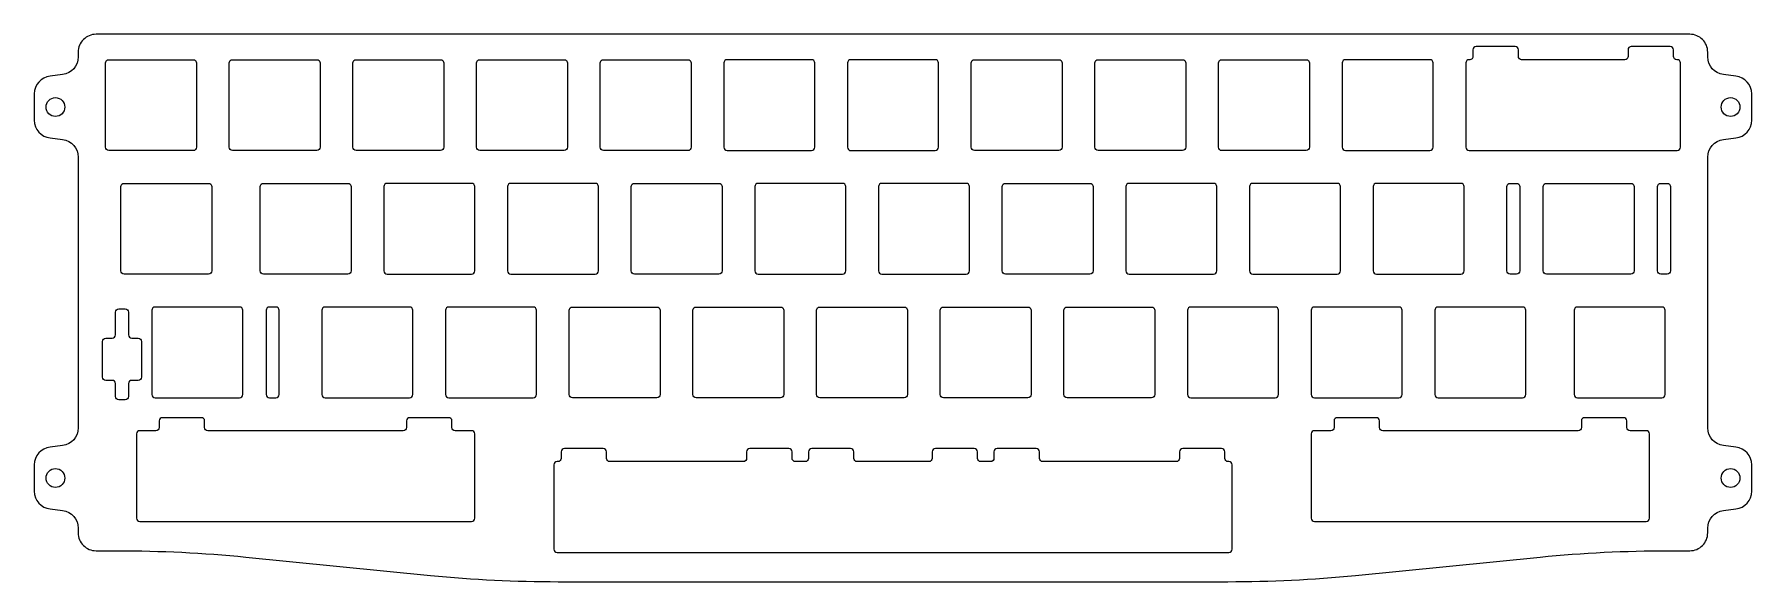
# Model space of a CAD drawing. Header units: millimetres. Extents: x -8 to 256, y -83 to 2.
import ezdxf

# ---------------------------------------------------------------- set-up
doc = ezdxf.new("R2010")
doc.units = ezdxf.units.MM
doc.layers.get('0').update_dxf_attribs({"linetype": 'CONTINUOUS'})

msp = doc.modelspace()

# ---------------------------------------------------------------- linework, layer by layer
for points in [[(72.27, -82.64), (175.38, -82.64, 0.024679), (195.06, -81.67), (223.5, -78.85, -0.024679), (243.24, -77.87), (246.57, -77.87, 0.414214), (249.32, -75.12), (249.32, -74.4, -0.378866), (251.74, -71.67), (253.67, -71.44, 0.378866), (256.09, -68.71), (256.09, -64.64, 0.378866), (253.67, -61.91), (251.74, -61.68, -0.378866), (249.32, -58.95), (249.32, -17.25, -0.378866), (251.74, -14.52), (253.67, -14.29, 0.378866), (256.09, -11.56), (256.09, -7.49, 0.378866), (253.67, -4.76), (251.74, -4.53, -0.378866), (249.32, -1.8), (249.32, -1.07, 0.414214), (246.57, 1.68), (1.07, 1.68, 0.414214), (-1.68, -1.07), (-1.68, -1.8, -0.378866), (-4.09, -4.53), (-6.02, -4.76, 0.378866), (-8.44, -7.49), (-8.44, -11.56, 0.378866), (-6.02, -14.29), (-4.09, -14.52, -0.378866), (-1.68, -17.25), (-1.68, -58.95, -0.378866), (-4.09, -61.68), (-6.02, -61.91, 0.378866), (-8.44, -64.64), (-8.44, -68.71, 0.378866), (-6.02, -71.44), (-4.09, -71.67, -0.378866), (-1.68, -74.4), (-1.68, -75.12, 0.414214), (1.07, -77.87), (4.41, -77.87, -0.024679), (24.15, -78.85), (52.59, -81.67, 0.024679)], [(16.02, -16.23), (3.02, -16.23, -0.414214), (2.52, -15.73), (2.52, -2.73, -0.414214), (3.02, -2.23), (16.02, -2.23, -0.414214), (16.53, -2.73), (16.53, -15.73, -0.414214)], [(35.58, -2.73), (35.58, -15.73, -0.414214), (35.08, -16.23), (22.07, -16.23, -0.414214), (21.58, -15.73), (21.58, -2.73, -0.414214), (22.07, -2.23), (35.08, -2.23, -0.414214)], [(54.13, -16.23), (41.12, -16.23, -0.414214), (40.62, -15.73), (40.62, -2.73, -0.414214), (41.12, -2.23), (54.13, -2.23, -0.414214), (54.62, -2.73), (54.62, -15.73, -0.414214)], [(73.17, -16.23), (60.17, -16.23, -0.414214), (59.68, -15.73), (59.68, -2.73, -0.414214), (60.17, -2.23), (73.17, -2.23, -0.414214), (73.67, -2.73), (73.67, -15.73, -0.414214)], [(92.22, -16.23), (79.22, -16.23, -0.414214), (78.72, -15.73), (78.72, -2.73, -0.414214), (79.22, -2.23), (92.22, -2.23, -0.414214), (92.73, -2.73), (92.73, -15.73, -0.414214)], [(111.28, -16.23, 0.414214), (111.78, -15.73), (111.78, -2.73, 0.414214), (111.28, -2.23), (98.28, -2.23, 0.414214), (97.78, -2.73), (97.78, -15.73, 0.414214), (98.28, -16.23)], [(130.82, -2.73, 0.414214), (130.32, -2.23), (117.33, -2.23, 0.414214), (116.82, -2.73), (116.82, -15.73, 0.414214), (117.33, -16.23), (130.32, -16.23, 0.414214), (130.82, -15.73)], [(136.38, -2.23), (149.38, -2.23, -0.414214), (149.88, -2.73), (149.88, -15.73, -0.414214), (149.38, -16.23), (136.38, -16.23, -0.414214), (135.88, -15.73), (135.88, -2.73, -0.414214)], [(168.43, -16.23), (155.43, -16.23, -0.414214), (154.93, -15.73), (154.93, -2.73, -0.414214), (155.43, -2.23), (168.43, -2.23, -0.414214), (168.93, -2.73), (168.93, -15.73, -0.414214)], [(173.97, -15.73), (173.97, -2.73, -0.414214), (174.48, -2.23), (187.47, -2.23, -0.414214), (187.97, -2.73), (187.97, -15.73, -0.414214), (187.47, -16.23), (174.48, -16.23, -0.414214)], [(193.03, -15.73, 0.414214), (193.53, -16.23), (206.53, -16.23, 0.414214), (207.03, -15.73), (207.03, -2.73, 0.414214), (206.53, -2.23), (193.53, -2.23, 0.414214), (193.03, -2.73)], [(212.07, -15.73, 0.414214), (212.57, -16.23), (213.16, -16.23), (244.63, -16.23, 0.414214), (245.13, -15.73), (245.13, -2.73, 0.414214), (244.63, -2.23), (244.54, -2.23, -0.414214), (244.04, -1.72), (244.04, -0.72, 0.414214), (243.54, -0.22), (237.54, -0.22, 0.414214), (237.04, -0.72), (237.04, -1.72, -0.414214), (236.54, -2.23), (220.66, -2.23, -0.414214), (220.16, -1.72), (220.16, -0.72, 0.414214), (219.66, -0.22), (213.66, -0.22, 0.414214), (213.16, -0.72), (213.16, -1.72, -0.414214), (212.66, -2.23), (212.57, -2.23, 0.414214), (212.07, -2.73)], [(18.41, -35.28), (5.41, -35.28, -0.414214), (4.91, -34.78), (4.91, -21.78, -0.414214), (5.41, -21.28), (18.41, -21.28, -0.414214), (18.91, -21.78), (18.91, -34.78, -0.414214)], [(26.34, -34.78), (26.34, -21.78, -0.414214), (26.84, -21.28), (39.84, -21.28, -0.414214), (40.34, -21.78), (40.34, -34.78, -0.414214), (39.84, -35.28), (26.84, -35.28, -0.414214)], [(45.39, -34.78, 0.414214), (45.89, -35.28), (58.89, -35.28, 0.414214), (59.39, -34.78), (59.39, -21.78, 0.414214), (58.89, -21.28), (45.89, -21.28, 0.414214), (45.39, -21.78)], [(77.94, -35.28, 0.414214), (78.44, -34.78), (78.44, -21.78, 0.414214), (77.94, -21.28), (64.94, -21.28, 0.414214), (64.44, -21.78), (64.44, -34.78, 0.414214), (64.94, -35.28)], [(97.49, -21.78), (97.49, -34.78, -0.414214), (96.99, -35.28), (83.99, -35.28, -0.414214), (83.49, -34.78), (83.49, -21.78, -0.414214), (83.99, -21.28), (96.99, -21.28, -0.414214)], [(116.54, -21.78, 0.414214), (116.04, -21.28), (103.04, -21.28, 0.414214), (102.54, -21.78), (102.54, -34.78, 0.414214), (103.04, -35.28), (116.04, -35.28, 0.414214), (116.54, -34.78)], [(135.09, -35.28, 0.414214), (135.59, -34.78), (135.59, -21.78, 0.414214), (135.09, -21.28), (122.09, -21.28, 0.414214), (121.59, -21.78), (121.59, -34.78, 0.414214), (122.09, -35.28)], [(140.64, -34.78), (140.64, -21.78, -0.414214), (141.14, -21.28), (154.14, -21.28, -0.414214), (154.64, -21.78), (154.64, -34.78, -0.414214), (154.14, -35.28), (141.14, -35.28, -0.414214)], [(173.69, -21.78, 0.414214), (173.19, -21.28), (160.19, -21.28, 0.414214), (159.69, -21.78), (159.69, -34.78, 0.414214), (160.19, -35.28), (173.19, -35.28, 0.414214), (173.69, -34.78)], [(179.24, -21.28, 0.414214), (178.74, -21.78), (178.74, -34.78, 0.414214), (179.24, -35.28), (192.24, -35.28, 0.414214), (192.74, -34.78), (192.74, -21.78, 0.414214), (192.24, -21.28)], [(211.79, -21.78, 0.414214), (211.29, -21.28), (198.29, -21.28, 0.414214), (197.79, -21.78), (197.79, -34.78, 0.414214), (198.29, -35.28), (211.29, -35.28, 0.414214), (211.79, -34.78)], [(218.88, -21.28), (219.88, -21.28, -0.414214), (220.38, -21.78), (220.38, -34.78, -0.414214), (219.88, -35.28), (218.88, -35.28, -0.414214), (218.38, -34.78), (218.38, -21.78, -0.414214)], [(224.48, -21.28), (237.48, -21.28, -0.414214), (237.98, -21.78), (237.98, -34.78, -0.414214), (237.48, -35.28), (224.48, -35.28, -0.414214), (223.98, -34.78), (223.98, -21.78, -0.414214)], [(243.58, -21.78), (243.58, -34.78, -0.414214), (243.08, -35.28), (242.08, -35.28, -0.414214), (241.58, -34.78), (241.58, -21.78, -0.414214), (242.08, -21.28), (243.08, -21.28, -0.414214)], [(6.07, -44.63, 0.414214), (6.57, -45.13), (7.57, -45.13, -0.414214), (8.07, -45.63), (8.07, -51.13, -0.414214), (7.57, -51.63), (6.57, -51.63, 0.414214), (6.07, -52.12), (6.07, -54.13, -0.414214), (5.57, -54.63), (4.57, -54.63, -0.414214), (4.07, -54.13), (4.07, -52.12, 0.414214), (3.57, -51.63), (2.57, -51.63, -0.414214), (2.07, -51.13), (2.07, -45.63, -0.414214), (2.57, -45.13), (3.57, -45.13, 0.414214), (4.07, -44.63), (4.07, -41.13, -0.414214), (4.57, -40.63), (5.57, -40.63, -0.414214), (6.07, -41.13)], [(23.67, -40.83, 0.414214), (23.17, -40.33), (10.17, -40.33, 0.414214), (9.67, -40.83), (9.67, -53.83, 0.414214), (10.17, -54.33), (23.17, -54.33, 0.414214), (23.67, -53.83)], [(29.27, -40.83, 0.414214), (28.77, -40.33), (27.77, -40.33, 0.414214), (27.27, -40.83), (27.27, -53.83, 0.414214), (27.77, -54.33), (28.77, -54.33, 0.414214), (29.27, -53.83)], [(36.36, -40.33, 0.414214), (35.86, -40.83), (35.86, -53.83, 0.414214), (36.36, -54.33), (49.36, -54.33, 0.414214), (49.86, -53.83), (49.86, -40.83, 0.414214), (49.36, -40.33)], [(54.91, -53.83, 0.414214), (55.41, -54.33), (68.41, -54.33, 0.414214), (68.91, -53.83), (68.91, -40.83, 0.414214), (68.41, -40.33), (55.41, -40.33, 0.414214), (54.91, -40.83)], [(87.46, -54.33), (74.46, -54.33, -0.414214), (73.96, -53.83), (73.96, -40.83, -0.414214), (74.46, -40.33), (87.46, -40.33, -0.414214), (87.96, -40.83), (87.96, -53.83, -0.414214)], [(93.01, -53.83), (93.01, -40.83, -0.414214), (93.51, -40.33), (106.51, -40.33, -0.414214), (107.01, -40.83), (107.01, -53.83, -0.414214), (106.51, -54.33), (93.51, -54.33, -0.414214)], [(112.06, -53.83), (112.06, -40.83, -0.414214), (112.56, -40.33), (125.56, -40.33, -0.414214), (126.06, -40.83), (126.06, -53.83, -0.414214), (125.56, -54.33), (112.56, -54.33, -0.414214)], [(131.11, -53.83), (131.11, -40.83, -0.414214), (131.61, -40.33), (144.61, -40.33, -0.414214), (145.11, -40.83), (145.11, -53.83, -0.414214), (144.61, -54.33), (131.61, -54.33, -0.414214)], [(163.66, -54.33), (150.66, -54.33, -0.414214), (150.16, -53.83), (150.16, -40.83, -0.414214), (150.66, -40.33), (163.66, -40.33, -0.414214), (164.16, -40.83), (164.16, -53.83, -0.414214)], [(183.21, -40.83, 0.414214), (182.71, -40.33), (169.71, -40.33, 0.414214), (169.21, -40.83), (169.21, -53.83, 0.414214), (169.71, -54.33), (182.71, -54.33, 0.414214), (183.21, -53.83)], [(201.76, -54.33, 0.414214), (202.26, -53.83), (202.26, -40.83, 0.414214), (201.76, -40.33), (188.76, -40.33, 0.414214), (188.26, -40.83), (188.26, -53.83, 0.414214), (188.76, -54.33)], [(207.81, -40.33, 0.414214), (207.31, -40.83), (207.31, -53.83, 0.414214), (207.81, -54.33), (220.81, -54.33, 0.414214), (221.31, -53.83), (221.31, -40.83, 0.414214), (220.81, -40.33)], [(229.24, -40.33, 0.414214), (228.74, -40.83), (228.74, -53.83, 0.414214), (229.24, -54.33), (242.24, -54.33, 0.414214), (242.74, -53.83), (242.74, -40.83, 0.414214), (242.24, -40.33)], [(7.29, -72.88, 0.414214), (7.79, -73.37), (58.89, -73.37, 0.414214), (59.39, -72.88), (59.39, -59.87, 0.414214), (58.89, -59.38), (56.39, -59.38, -0.414214), (55.89, -58.88), (55.89, -57.87, 0.414214), (55.39, -57.38), (49.39, -57.38, 0.414214), (48.89, -57.87), (48.89, -58.88, -0.414214), (48.39, -59.38), (18.29, -59.38, -0.414214), (17.79, -58.88), (17.79, -57.87, 0.414214), (17.29, -57.38), (11.29, -57.38, 0.414214), (10.79, -57.87), (10.79, -58.88, -0.414214), (10.29, -59.38), (7.79, -59.38, 0.414214), (7.29, -59.87)], [(240.36, -59.87, 0.414214), (239.86, -59.38), (237.36, -59.38, -0.414214), (236.86, -58.88), (236.86, -57.87, 0.414214), (236.36, -57.38), (230.36, -57.38, 0.414214), (229.86, -57.87), (229.86, -58.88, -0.414214), (229.36, -59.38), (199.26, -59.38, -0.414214), (198.76, -58.88), (198.76, -57.87, 0.414214), (198.26, -57.38), (192.26, -57.38, 0.414214), (191.76, -57.87), (191.76, -58.88, -0.414214), (191.26, -59.38), (188.76, -59.38, 0.414214), (188.26, -59.87), (188.26, -72.88, 0.414214), (188.76, -73.37), (239.86, -73.37, 0.414214), (240.36, -72.88)], [(175.57, -78.14, 0.414214), (176.07, -77.64), (176.07, -64.64, 0.414214), (175.57, -64.14), (175.45, -64.14, -0.414214), (174.95, -63.64), (174.95, -62.64, 0.414214), (174.45, -62.14), (168.45, -62.14, 0.414214), (167.95, -62.64), (167.95, -63.64, -0.414214), (167.45, -64.14), (146.88, -64.14, -0.414214), (146.38, -63.64), (146.38, -62.64, 0.414214), (145.88, -62.14), (139.88, -62.14, 0.414214), (139.38, -62.64), (139.38, -63.64, -0.414214), (138.88, -64.14), (137.35, -64.14, -0.414214), (136.85, -63.64), (136.85, -62.64, 0.414214), (136.35, -62.14), (130.35, -62.14, 0.414214), (129.85, -62.64), (129.85, -63.64, -0.414214), (129.35, -64.14), (118.3, -64.14, -0.414214), (117.8, -63.64), (117.8, -62.64, 0.414214), (117.3, -62.14), (111.3, -62.14, 0.414214), (110.8, -62.64), (110.8, -63.64, -0.414214), (110.3, -64.14), (108.78, -64.14, -0.414214), (108.28, -63.64), (108.28, -62.64, 0.414214), (107.78, -62.14), (101.78, -62.14, 0.414214), (101.28, -62.64), (101.28, -63.64, -0.414214), (100.78, -64.14), (80.2, -64.14, -0.414214), (79.7, -63.64), (79.7, -62.64, 0.414214), (79.2, -62.14), (73.2, -62.14, 0.414214), (72.7, -62.64), (72.7, -63.64, -0.414214), (72.2, -64.14), (72.08, -64.14, 0.414214), (71.58, -64.64), (71.58, -77.64, 0.414214), (72.08, -78.14)]]:
    msp.add_lwpolyline(points, format="xyb", close=True)
for centre in [(-5.19, -9.52), (252.84, -9.52), (-5.19, -66.67), (252.84, -66.67)]:
    msp.add_circle(centre, 1.45)

doc.saveas('drawing.dxf')
